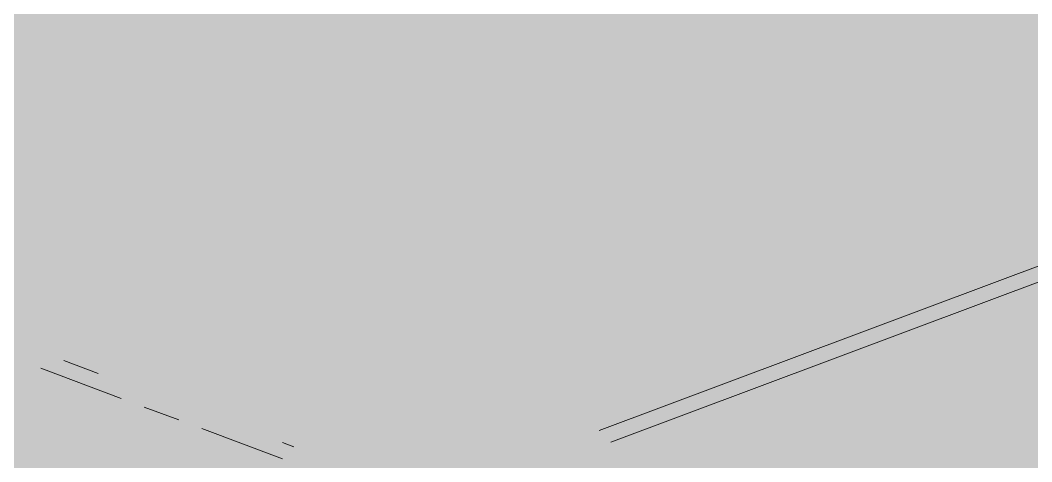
# Model space of a CAD drawing. Header units: millimetres. Extents: x 5 to 1315, y 5 to 292.
# Drawn here: x 960.13 to 965.6, y 78.62 to 81.01 of the extents above; entities that cross this region are included whole.
import ezdxf

# ---------------------------------------------------------------- set-up
doc = ezdxf.new("R2010")
doc.units = ezdxf.units.MM
doc.layers.add('EXISTING', color=7, linetype='Continuous')
doc.layers.add('IMAGES', color=7, linetype='Continuous')

# ---------------------------------------------------------------- blocks, each defined once
blk = doc.blocks.new('SHEET_03')
at = {"layer": 'EXISTING', "color": 250, "lineweight": 9}
for p, q in [((63.2588, 78.7918), (69.2406, 81.0326)), ((63.3211, 78.7277), (69.2406, 80.9452)), ((60.3653, 79.1685), (60.5518, 79.0986)), ((60.6762, 78.9646), (60.2409, 79.1277)), ((60.987, 78.8482), (60.8005, 78.9181)), ((61.5466, 78.6385), (61.1114, 78.8016)), ((61.5466, 78.726), (61.6088, 78.7027))]:
    blk.add_line(p, q, dxfattribs=at)
at = {"layer": 'IMAGES', "color": 7}
for points in [[(57.6238, 80.9714), (66.5347, 80.9714), (57.6238, 81.1429), (66.5347, 81.1429)], [(58.1379, 80.8), (65.8492, 80.8), (58.1379, 80.9714), (65.8492, 80.9714)], [(58.8234, 80.6286), (65.3352, 80.6286), (58.8234, 80.8), (65.3352, 80.8)], [(65.3352, 80.6286), (65.6779, 80.6286), (65.3352, 80.8), (65.6779, 80.8)], [(58.9947, 80.4571), (65.1638, 80.4571), (58.9947, 80.6286), (65.1638, 80.6286)], [(65.1638, 80.4571), (65.3352, 80.4571), (65.1638, 80.6286), (65.3352, 80.6286)], [(65.3352, 80.4571), (65.6779, 80.4571), (65.3352, 80.6286), (65.6779, 80.6286)], [(59.6802, 80.2857), (64.4783, 80.2857), (59.6802, 80.4571), (64.4783, 80.4571)], [(64.4783, 80.2857), (64.6497, 80.2857), (64.4783, 80.4571), (64.6497, 80.4571)], [(64.6497, 80.2857), (65.1638, 80.2857), (64.6497, 80.4571), (65.1638, 80.4571)], [(65.1638, 80.2857), (65.3352, 80.2857), (65.1638, 80.4571), (65.3352, 80.4571)], [(65.3352, 80.2857), (65.5065, 80.2857), (65.3352, 80.4571), (65.5065, 80.4571)], [(65.5065, 80.2857), (65.6779, 80.2857), (65.5065, 80.4571), (65.6779, 80.4571)], [(60.0229, 80.1143), (64.1356, 80.1143), (60.0229, 80.2857), (64.1356, 80.2857)], [(64.1356, 80.1143), (64.307, 80.1143), (64.1356, 80.2857), (64.307, 80.2857)], [(64.307, 80.1143), (64.4783, 80.1143), (64.307, 80.2857), (64.4783, 80.2857)], [(64.4783, 80.1143), (64.6497, 80.1143), (64.4783, 80.2857), (64.6497, 80.2857)], [(64.6497, 80.1143), (64.8211, 80.1143), (64.6497, 80.2857), (64.8211, 80.2857)], [(64.8211, 80.1143), (64.9924, 80.1143), (64.8211, 80.2857), (64.9924, 80.2857)], [(64.9924, 80.1143), (65.1638, 80.1143), (64.9924, 80.2857), (65.1638, 80.2857)], [(65.1638, 80.1143), (65.3352, 80.1143), (65.1638, 80.2857), (65.3352, 80.2857)], [(65.3352, 80.1143), (65.5065, 80.1143), (65.3352, 80.2857), (65.5065, 80.2857)], [(65.5065, 80.1143), (66.3633, 80.1143), (65.5065, 80.2857), (66.3633, 80.2857)], [(60.0229, 79.9429), (60.1943, 79.9429), (60.0229, 80.1143), (60.1943, 80.1143)], [(60.1943, 79.9429), (60.3656, 79.9429), (60.1943, 80.1143), (60.3656, 80.1143)], [(60.3656, 79.9429), (60.537, 79.9429), (60.3656, 80.1143), (60.537, 80.1143)], [(60.537, 79.9429), (63.6215, 79.9429), (60.537, 80.1143), (63.6215, 80.1143)], [(63.6215, 79.9429), (64.1356, 79.9429), (63.6215, 80.1143), (64.1356, 80.1143)], [(64.1356, 79.9429), (64.307, 79.9429), (64.1356, 80.1143), (64.307, 80.1143)], [(64.307, 79.9429), (64.4783, 79.9429), (64.307, 80.1143), (64.4783, 80.1143)], [(64.4783, 79.9429), (64.6497, 79.9429), (64.4783, 80.1143), (64.6497, 80.1143)], [(64.6497, 79.9429), (64.8211, 79.9429), (64.6497, 80.1143), (64.8211, 80.1143)], [(64.8211, 79.9429), (64.9924, 79.9429), (64.8211, 80.1143), (64.9924, 80.1143)], [(64.9924, 79.9429), (65.1638, 79.9429), (64.9924, 80.1143), (65.1638, 80.1143)], [(65.1638, 79.9429), (65.8492, 79.9429), (65.1638, 80.1143), (65.8492, 80.1143)], [(60.0229, 79.7714), (60.1943, 79.7714), (60.0229, 79.9429), (60.1943, 79.9429)], [(60.1943, 79.7714), (60.3656, 79.7714), (60.1943, 79.9429), (60.3656, 79.9429)], [(60.3656, 79.7714), (60.537, 79.7714), (60.3656, 79.9429), (60.537, 79.9429)], [(60.537, 79.7714), (60.7084, 79.7714), (60.537, 79.9429), (60.7084, 79.9429)], [(60.7084, 79.7714), (60.8797, 79.7714), (60.7084, 79.9429), (60.8797, 79.9429)], [(60.8797, 79.7714), (61.0511, 79.7714), (60.8797, 79.9429), (61.0511, 79.9429)], [(61.0511, 79.7714), (63.1074, 79.7714), (61.0511, 79.9429), (63.1074, 79.9429)], [(63.1074, 79.7714), (63.2788, 79.7714), (63.1074, 79.9429), (63.2788, 79.9429)], [(63.2788, 79.7714), (63.4502, 79.7714), (63.2788, 79.9429), (63.4502, 79.9429)], [(63.4502, 79.7714), (63.6215, 79.7714), (63.4502, 79.9429), (63.6215, 79.9429)], [(63.6215, 79.7714), (63.9643, 79.7714), (63.6215, 79.9429), (63.9643, 79.9429)], [(63.9643, 79.7714), (64.1356, 79.7714), (63.9643, 79.9429), (64.1356, 79.9429)], [(64.1356, 79.7714), (64.307, 79.7714), (64.1356, 79.9429), (64.307, 79.9429)], [(64.307, 79.7714), (64.4783, 79.7714), (64.307, 79.9429), (64.4783, 79.9429)], [(64.4783, 79.7714), (64.6497, 79.7714), (64.4783, 79.9429), (64.6497, 79.9429)], [(64.6497, 79.7714), (65.3352, 79.7714), (64.6497, 79.9429), (65.3352, 79.9429)], [(65.3352, 79.7714), (65.6779, 79.7714), (65.3352, 79.9429), (65.6779, 79.9429)], [(59.8515, 79.6), (60.1943, 79.6), (59.8515, 79.7714), (60.1943, 79.7714)], [(60.1943, 79.6), (60.3656, 79.6), (60.1943, 79.7714), (60.3656, 79.7714)], [(60.3656, 79.6), (60.537, 79.6), (60.3656, 79.7714), (60.537, 79.7714)], [(60.537, 79.6), (60.7084, 79.6), (60.537, 79.7714), (60.7084, 79.7714)], [(60.7084, 79.6), (60.8797, 79.6), (60.7084, 79.7714), (60.8797, 79.7714)], [(60.8797, 79.6), (61.0511, 79.6), (60.8797, 79.7714), (61.0511, 79.7714)], [(61.0511, 79.6), (61.2224, 79.6), (61.0511, 79.7714), (61.2224, 79.7714)], [(61.2224, 79.6), (61.3938, 79.6), (61.2224, 79.7714), (61.3938, 79.7714)], [(61.3938, 79.6), (62.7647, 79.6), (61.3938, 79.7714), (62.7647, 79.7714)], [(62.7647, 79.6), (63.1074, 79.6), (62.7647, 79.7714), (63.1074, 79.7714)], [(63.1074, 79.6), (63.4502, 79.6), (63.1074, 79.7714), (63.4502, 79.7714)], [(63.4502, 79.6), (63.6215, 79.6), (63.4502, 79.7714), (63.6215, 79.7714)], [(63.6215, 79.6), (63.9643, 79.6), (63.6215, 79.7714), (63.9643, 79.7714)], [(63.9643, 79.6), (64.1356, 79.6), (63.9643, 79.7714), (64.1356, 79.7714)], [(64.1356, 79.6), (64.9924, 79.6), (64.1356, 79.7714), (64.9924, 79.7714)], [(64.9924, 79.6), (65.3352, 79.6), (64.9924, 79.7714), (65.3352, 79.7714)], [(65.3352, 79.6), (65.5065, 79.6), (65.3352, 79.7714), (65.5065, 79.7714)], [(65.5065, 79.6), (65.6779, 79.6), (65.5065, 79.7714), (65.6779, 79.7714)], [(59.5088, 79.4286), (60.1943, 79.4286), (59.5088, 79.6), (60.1943, 79.6)], [(60.1943, 79.4286), (60.3656, 79.4286), (60.1943, 79.6), (60.3656, 79.6)], [(60.3656, 79.4286), (60.7084, 79.4286), (60.3656, 79.6), (60.7084, 79.6)], [(60.7084, 79.2571), (60.8797, 79.2571), (60.7084, 79.6), (60.8797, 79.6)], [(60.8797, 79.4286), (61.0511, 79.4286), (60.8797, 79.6), (61.0511, 79.6)], [(61.0511, 79.4286), (61.2224, 79.4286), (61.0511, 79.6), (61.2224, 79.6)], [(61.2224, 79.4286), (61.3938, 79.4286), (61.2224, 79.6), (61.3938, 79.6)], [(61.3938, 79.4286), (61.7365, 79.4286), (61.3938, 79.6), (61.7365, 79.6)], [(61.7365, 79.4286), (61.9079, 79.4286), (61.7365, 79.6), (61.9079, 79.6)], [(61.9079, 79.4286), (62.2506, 79.4286), (61.9079, 79.6), (62.2506, 79.6)], [(62.2506, 79.4286), (62.5934, 79.4286), (62.2506, 79.6), (62.5934, 79.6)], [(62.5934, 79.4286), (62.7647, 79.4286), (62.5934, 79.6), (62.7647, 79.6)], [(62.7647, 79.4286), (62.9361, 79.4286), (62.7647, 79.6), (62.9361, 79.6)], [(62.9361, 79.4286), (63.1074, 79.4286), (62.9361, 79.6), (63.1074, 79.6)], [(63.1074, 79.4286), (63.4502, 79.4286), (63.1074, 79.6), (63.4502, 79.6)], [(63.4502, 79.4286), (63.6215, 79.4286), (63.4502, 79.6), (63.6215, 79.6)], [(63.6215, 79.4286), (64.4783, 79.4286), (63.6215, 79.6), (64.4783, 79.6)], [(64.4783, 79.4286), (64.8211, 79.4286), (64.4783, 79.6), (64.8211, 79.6)], [(64.8211, 79.4286), (64.9924, 79.4286), (64.8211, 79.6), (64.9924, 79.6)], [(64.9924, 79.4286), (65.1638, 79.4286), (64.9924, 79.6), (65.1638, 79.6)], [(65.1638, 79.4286), (65.3352, 79.4286), (65.1638, 79.6), (65.3352, 79.6)], [(65.3352, 79.4286), (65.5065, 79.4286), (65.3352, 79.6), (65.5065, 79.6)], [(65.5065, 79.4286), (65.6779, 79.4286), (65.5065, 79.6), (65.6779, 79.6)], [(60.0229, 79.2571), (60.1943, 79.2571), (60.0229, 79.4286), (60.1943, 79.4286)], [(60.1943, 79.2571), (60.537, 79.2571), (60.1943, 79.4286), (60.537, 79.4286)], [(60.537, 79.2571), (60.7084, 79.2571), (60.537, 79.4286), (60.7084, 79.4286)], [(60.8797, 79.2571), (61.0511, 79.2571), (60.8797, 79.4286), (61.0511, 79.4286)], [(61.0511, 79.2571), (61.2224, 79.2571), (61.0511, 79.4286), (61.2224, 79.4286)], [(61.2224, 79.2571), (61.3938, 79.2571), (61.2224, 79.4286), (61.3938, 79.4286)], [(61.3938, 79.2571), (61.5652, 79.2571), (61.3938, 79.4286), (61.5652, 79.4286)], [(61.5652, 79.2571), (61.7365, 79.2571), (61.5652, 79.4286), (61.7365, 79.4286)], [(61.7365, 79.2571), (61.9079, 79.2571), (61.7365, 79.4286), (61.9079, 79.4286)], [(61.9079, 79.2571), (62.0793, 79.2571), (61.9079, 79.4286), (62.0793, 79.4286)], [(62.0793, 79.2571), (62.2506, 79.2571), (62.0793, 79.4286), (62.2506, 79.4286)], [(62.2506, 79.2571), (62.422, 79.2571), (62.2506, 79.4286), (62.422, 79.4286)], [(62.422, 79.2571), (62.5934, 79.2571), (62.422, 79.4286), (62.5934, 79.4286)], [(62.5934, 79.2571), (62.7647, 79.2571), (62.5934, 79.4286), (62.7647, 79.4286)], [(62.7647, 79.2571), (62.9361, 79.2571), (62.7647, 79.4286), (62.9361, 79.4286)], [(62.9361, 79.2571), (63.1074, 79.2571), (62.9361, 79.4286), (63.1074, 79.4286)], [(63.1074, 79.2571), (64.1356, 79.2571), (63.1074, 79.4286), (64.1356, 79.4286)], [(64.1356, 79.2571), (64.307, 79.2571), (64.1356, 79.4286), (64.307, 79.4286)], [(64.307, 79.2571), (64.4783, 79.2571), (64.307, 79.4286), (64.4783, 79.4286)], [(64.4783, 79.2571), (64.6497, 79.2571), (64.4783, 79.4286), (64.6497, 79.4286)], [(64.6497, 79.2571), (64.8211, 79.2571), (64.6497, 79.4286), (64.8211, 79.4286)], [(64.8211, 79.2571), (65.3352, 79.2571), (64.8211, 79.4286), (65.3352, 79.4286)], [(65.3352, 79.2571), (65.6779, 79.2571), (65.3352, 79.4286), (65.6779, 79.4286)], [(60.0229, 79.0857), (60.1943, 79.0857), (60.0229, 79.2571), (60.1943, 79.2571)], [(60.1943, 78.9143), (60.537, 78.9143), (60.1943, 79.2571), (60.537, 79.2571)], [(60.537, 79.0857), (60.7084, 79.0857), (60.537, 79.2571), (60.7084, 79.2571)], [(60.7084, 79.0857), (60.8797, 79.0857), (60.7084, 79.2571), (60.8797, 79.2571)], [(60.8797, 79.0857), (61.2224, 79.0857), (60.8797, 79.2571), (61.2224, 79.2571)], [(61.2224, 79.0857), (61.5652, 79.0857), (61.2224, 79.2571), (61.5652, 79.2571)], [(61.5652, 79.0857), (61.7365, 79.0857), (61.5652, 79.2571), (61.7365, 79.2571)], [(61.7365, 79.0857), (61.9079, 79.0857), (61.7365, 79.2571), (61.9079, 79.2571)], [(61.9079, 79.0857), (62.2506, 79.0857), (61.9079, 79.2571), (62.2506, 79.2571)], [(62.2506, 79.0857), (62.422, 79.0857), (62.2506, 79.2571), (62.422, 79.2571)], [(62.422, 79.0857), (62.5934, 79.0857), (62.422, 79.2571), (62.5934, 79.2571)], [(62.5934, 79.0857), (62.7647, 79.0857), (62.5934, 79.2571), (62.7647, 79.2571)], [(62.7647, 79.0857), (63.6215, 79.0857), (62.7647, 79.2571), (63.6215, 79.2571)], [(63.6215, 79.0857), (63.7929, 79.0857), (63.6215, 79.2571), (63.7929, 79.2571)], [(63.7929, 79.0857), (63.9643, 79.0857), (63.7929, 79.2571), (63.9643, 79.2571)], [(63.9643, 79.0857), (64.1356, 79.0857), (63.9643, 79.2571), (64.1356, 79.2571)], [(64.1356, 79.0857), (64.4783, 79.0857), (64.1356, 79.2571), (64.4783, 79.2571)], [(64.4783, 79.0857), (64.8211, 79.0857), (64.4783, 79.2571), (64.8211, 79.2571)], [(64.8211, 79.0857), (64.9924, 79.0857), (64.8211, 79.2571), (64.9924, 79.2571)], [(64.9924, 79.0857), (65.1638, 79.0857), (64.9924, 79.2571), (65.1638, 79.2571)], [(65.1638, 79.0857), (65.6779, 79.0857), (65.1638, 79.2571), (65.6779, 79.2571)], [(60.0229, 78.9143), (60.1943, 78.9143), (60.0229, 79.0857), (60.1943, 79.0857)], [(60.537, 78.9143), (60.7084, 78.9143), (60.537, 79.0857), (60.7084, 79.0857)], [(60.7084, 78.9143), (60.8797, 78.9143), (60.7084, 79.0857), (60.8797, 79.0857)], [(60.8797, 78.9143), (61.0511, 78.9143), (60.8797, 79.0857), (61.0511, 79.0857)], [(61.0511, 78.9143), (61.5652, 78.9143), (61.0511, 79.0857), (61.5652, 79.0857)], [(61.5652, 78.7429), (61.7365, 78.7429), (61.5652, 79.0857), (61.7365, 79.0857)], [(61.7365, 78.9143), (61.9079, 78.9143), (61.7365, 79.0857), (61.9079, 79.0857)], [(61.9079, 78.9143), (62.0793, 78.9143), (61.9079, 79.0857), (62.0793, 79.0857)], [(62.0793, 78.9143), (62.2506, 78.9143), (62.0793, 79.0857), (62.2506, 79.0857)], [(62.2506, 78.9143), (62.422, 78.9143), (62.2506, 79.0857), (62.422, 79.0857)], [(62.422, 78.9143), (62.5934, 78.9143), (62.422, 79.0857), (62.5934, 79.0857)], [(62.5934, 78.9143), (62.7647, 78.9143), (62.5934, 79.0857), (62.7647, 79.0857)], [(62.7647, 78.9143), (62.9361, 78.9143), (62.7647, 79.0857), (62.9361, 79.0857)], [(62.9361, 78.9143), (63.1074, 78.9143), (62.9361, 79.0857), (63.1074, 79.0857)], [(63.1074, 78.7429), (63.2788, 78.7429), (63.1074, 79.0857), (63.2788, 79.0857)], [(63.2788, 78.9143), (63.6215, 78.9143), (63.2788, 79.0857), (63.6215, 79.0857)], [(63.6215, 78.9143), (63.7929, 78.9143), (63.6215, 79.0857), (63.7929, 79.0857)], [(63.7929, 78.9143), (63.9643, 78.9143), (63.7929, 79.0857), (63.9643, 79.0857)], [(63.9643, 78.9143), (64.307, 78.9143), (63.9643, 79.0857), (64.307, 79.0857)], [(64.307, 78.9143), (64.4783, 78.9143), (64.307, 79.0857), (64.4783, 79.0857)], [(64.4783, 78.9143), (64.6497, 78.9143), (64.4783, 79.0857), (64.6497, 79.0857)], [(64.6497, 78.9143), (64.8211, 78.9143), (64.6497, 79.0857), (64.8211, 79.0857)], [(64.8211, 78.9143), (64.9924, 78.9143), (64.8211, 79.0857), (64.9924, 79.0857)], [(64.9924, 78.9143), (66.7061, 78.9143), (64.9924, 79.0857), (66.7061, 79.0857)], [(60.0229, 78.7429), (60.1943, 78.7429), (60.0229, 78.9143), (60.1943, 78.9143)], [(60.1943, 78.7429), (60.537, 78.7429), (60.1943, 78.9143), (60.537, 78.9143)], [(60.537, 78.7429), (60.7084, 78.7429), (60.537, 78.9143), (60.7084, 78.9143)], [(60.7084, 78.7429), (61.2224, 78.7429), (60.7084, 78.9143), (61.2224, 78.9143)], [(61.2224, 78.7429), (61.3938, 78.7429), (61.2224, 78.9143), (61.3938, 78.9143)], [(61.3938, 78.7429), (61.5652, 78.7429), (61.3938, 78.9143), (61.5652, 78.9143)], [(61.7365, 78.7429), (61.9079, 78.7429), (61.7365, 78.9143), (61.9079, 78.9143)], [(61.9079, 78.7429), (62.2506, 78.7429), (61.9079, 78.9143), (62.2506, 78.9143)], [(62.2506, 78.7429), (62.5934, 78.7429), (62.2506, 78.9143), (62.5934, 78.9143)], [(62.5934, 78.7429), (62.7647, 78.7429), (62.5934, 78.9143), (62.7647, 78.9143)], [(62.7647, 78.7429), (62.9361, 78.7429), (62.7647, 78.9143), (62.9361, 78.9143)], [(62.9361, 78.7429), (63.1074, 78.7429), (62.9361, 78.9143), (63.1074, 78.9143)], [(63.2788, 78.5714), (63.4502, 78.5714), (63.2788, 78.9143), (63.4502, 78.9143)], [(63.4502, 78.7429), (63.9643, 78.7429), (63.4502, 78.9143), (63.9643, 78.9143)], [(63.9643, 78.7429), (64.1356, 78.7429), (63.9643, 78.9143), (64.1356, 78.9143)], [(64.1356, 78.7429), (64.307, 78.7429), (64.1356, 78.9143), (64.307, 78.9143)], [(64.307, 78.7429), (64.4783, 78.7429), (64.307, 78.9143), (64.4783, 78.9143)], [(64.4783, 78.7429), (66.3633, 78.7429), (64.4783, 78.9143), (66.3633, 78.9143)], [(58.9947, 78.5714), (60.537, 78.5714), (58.9947, 78.7429), (60.537, 78.7429)], [(60.537, 78.5714), (60.7084, 78.5714), (60.537, 78.7429), (60.7084, 78.7429)], [(60.7084, 78.5714), (60.8797, 78.5714), (60.7084, 78.7429), (60.8797, 78.7429)], [(60.8797, 78.5714), (61.0511, 78.5714), (60.8797, 78.7429), (61.0511, 78.7429)], [(61.0511, 78.5714), (61.3938, 78.5714), (61.0511, 78.7429), (61.3938, 78.7429)], [(61.3938, 78.5714), (61.5652, 78.5714), (61.3938, 78.7429), (61.5652, 78.7429)], [(61.5652, 78.5714), (61.7365, 78.5714), (61.5652, 78.7429), (61.7365, 78.7429)], [(61.7365, 78.5714), (61.9079, 78.5714), (61.7365, 78.7429), (61.9079, 78.7429)], [(61.9079, 78.5714), (62.0793, 78.5714), (61.9079, 78.7429), (62.0793, 78.7429)], [(62.0793, 78.5714), (62.2506, 78.5714), (62.0793, 78.7429), (62.2506, 78.7429)], [(62.2506, 78.5714), (62.7647, 78.5714), (62.2506, 78.7429), (62.7647, 78.7429)], [(62.7647, 78.4), (63.2788, 78.4), (62.7647, 78.7429), (63.2788, 78.7429)], [(63.4502, 78.5714), (63.6215, 78.5714), (63.4502, 78.7429), (63.6215, 78.7429)], [(63.6215, 78.5714), (63.7929, 78.5714), (63.6215, 78.7429), (63.7929, 78.7429)], [(63.7929, 78.5714), (63.9643, 78.5714), (63.7929, 78.7429), (63.9643, 78.7429)], [(63.9643, 78.4), (64.1356, 78.4), (63.9643, 78.7429), (64.1356, 78.7429)], [(64.1356, 78.5714), (65.6779, 78.5714), (64.1356, 78.7429), (65.6779, 78.7429)]]:
    blk.add_solid(points, dxfattribs=at)

msp = doc.modelspace()

# ---------------------------------------------------------------- block references
msp.add_blockref('SHEET_03', (900, 0))

doc.saveas('drawing.dxf')
